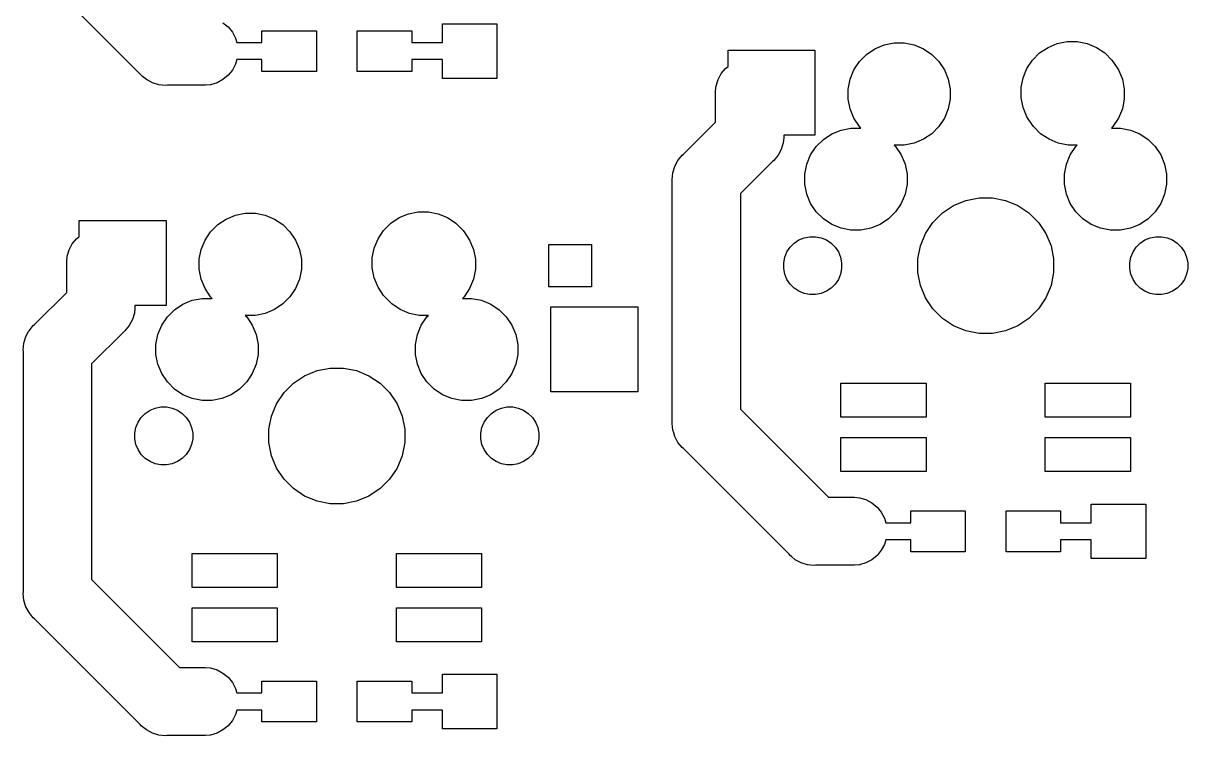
# Model space of a CAD drawing. Extents: x -9 to 124, y -88 to 15.
# Drawn here: x 28.9 to 63.08, y -82 to -61.08 of the extents above; entities that cross this region are included whole.
import ezdxf

# ---------------------------------------------------------------- set-up
doc = ezdxf.new("R2010")
doc.units = 0
doc.layers.add('BLACK', color=7, linetype='CONTINUOUS')

msp = doc.modelspace()

# ---------------------------------------------------------------- linework, layer by layer
at = {"layer": 'BLACK', "linetype": 'CONTINUOUS'}
for p, q in [((32.3268, -62.5724), (29.2276, -59.4732)), ((34.7583, -61.0645), (34.9105, -61.1895)), ((34.9105, -61.1895), (35.0355, -61.3417)), ((41.2, -61.65), (41.2, -61.1)), ((41.2, -61.1), (42.8, -61.1)), ((42.8, -61.1), (42.8, -62.7)), ((35.0355, -61.3417), (35.1283, -61.5155)), ((35.1283, -61.5155), (35.1692, -61.65)), ((35.9, -61.65), (35.9, -61.3)), ((35.9, -61.3), (37.5, -61.3)), ((37.5, -61.3), (37.5, -62.5)), ((38.7, -62.5), (38.7, -61.3)), ((38.7, -61.3), (40.3, -61.3)), ((40.3, -61.3), (40.3, -61.65)), ((35.1692, -61.65), (35.9, -61.65)), ((40.3, -61.65), (41.2, -61.65)), ((49.585, -62.3475), (49.585, -61.87)), ((49.585, -61.87), (52.135, -61.87)), ((52.135, -61.87), (52.135, -64.37)), ((53.6538, -61.9949), (53.8995, -61.8307)), ((53.8995, -61.8307), (54.1725, -61.7176)), ((54.1725, -61.7176), (54.4623, -61.66)), ((54.4623, -61.66), (54.7577, -61.66)), ((54.7577, -61.66), (55.0475, -61.7176)), ((55.0475, -61.7176), (55.3205, -61.8307)), ((55.3205, -61.8307), (55.5662, -61.9949)), ((58.7338, -61.9549), (58.9795, -61.7907)), ((58.9795, -61.7907), (59.2525, -61.6776)), ((59.2525, -61.6776), (59.5423, -61.62)), ((59.5423, -61.62), (59.8377, -61.62)), ((59.8377, -61.62), (60.1275, -61.6776)), ((60.1275, -61.6776), (60.4005, -61.7907)), ((60.4005, -61.7907), (60.6462, -61.9549)), ((35.1692, -62.15), (35.1283, -62.2845)), ((35.9, -62.15), (35.1692, -62.15)), ((35.9, -62.5), (35.9, -62.15)), ((41.2, -62.15), (40.3, -62.15)), ((40.3, -62.15), (40.3, -62.5)), ((41.2, -62.7), (41.2, -62.15)), ((53.2807, -62.4495), (53.4449, -62.2038)), ((53.4449, -62.2038), (53.6538, -61.9949)), ((55.5662, -61.9949), (55.7751, -62.2038)), ((55.7751, -62.2038), (55.9393, -62.4495)), ((58.3607, -62.4095), (58.5249, -62.1638)), ((58.5249, -62.1638), (58.7338, -61.9549)), ((60.6462, -61.9549), (60.8551, -62.1638)), ((60.8551, -62.1638), (60.8753, -62.1939)), ((60.8753, -62.1939), (60.8851, -62.2038)), ((60.8851, -62.2038), (61.0493, -62.4495)), ((35.0355, -62.4583), (34.9105, -62.6105)), ((35.1283, -62.2845), (35.0355, -62.4583)), ((37.5, -62.5), (35.9, -62.5)), ((40.3, -62.5), (38.7, -62.5)), ((49.3845, -62.5617), (49.5095, -62.4095)), ((49.5095, -62.4095), (49.585, -62.3475)), ((53.1676, -62.7225), (53.2807, -62.4495)), ((55.9393, -62.4495), (56.0524, -62.7225)), ((58.2476, -62.6825), (58.3607, -62.4095)), ((61.0493, -62.4495), (61.1624, -62.7225)), ((32.3581, -62.6105), (32.3268, -62.5724)), ((32.3963, -62.6418), (32.3581, -62.6105)), ((32.5104, -62.7355), (32.3963, -62.6418)), ((32.6841, -62.8283), (32.5104, -62.7355)), ((32.8726, -62.8855), (32.6841, -62.8283)), ((33.0686, -62.9048), (32.8726, -62.8855)), ((33.1178, -62.9), (33.0686, -62.9048)), ((34.2491, -62.9), (33.1178, -62.9)), ((34.396, -62.8855), (34.2491, -62.9)), ((34.5845, -62.8283), (34.396, -62.8855)), ((34.7583, -62.7355), (34.5845, -62.8283)), ((34.9105, -62.6105), (34.7583, -62.7355)), ((42.8, -62.7), (41.2, -62.7)), ((49.2345, -62.924), (49.2917, -62.7355)), ((49.2917, -62.7355), (49.3845, -62.5617)), ((53.11, -63.0123), (53.1676, -62.7225)), ((56.0524, -62.7225), (56.11, -63.0123)), ((58.19, -62.9723), (58.2476, -62.6825)), ((61.1624, -62.7225), (61.22, -63.0123)), ((49.22, -63.0709), (49.2345, -62.924)), ((49.22, -63.9858), (49.22, -63.0709)), ((53.11, -63.3077), (53.11, -63.0123)), ((56.11, -63.0123), (56.11, -63.3077)), ((58.19, -63.2677), (58.19, -62.9723)), ((61.22, -63.0123), (61.22, -63.3077)), ((53.1676, -63.5975), (53.11, -63.3077)), ((56.11, -63.3077), (56.0524, -63.5975)), ((58.2476, -63.5575), (58.19, -63.2677)), ((58.3607, -63.8305), (58.2476, -63.5575)), ((61.22, -63.3077), (61.1624, -63.5975)), ((53.2807, -63.8705), (53.1676, -63.5975)), ((53.4449, -64.1162), (53.2807, -63.8705)), ((55.9393, -63.8705), (55.7751, -64.1162)), ((56.0524, -63.5975), (55.9393, -63.8705)), ((58.5249, -64.0762), (58.3607, -63.8305)), ((61.0493, -63.8705), (60.8851, -64.1162)), ((61.1624, -63.5975), (61.0493, -63.8705)), ((48.2776, -64.9282), (49.22, -63.9858)), ((52.6295, -64.3307), (52.9025, -64.2176)), ((52.9025, -64.2176), (53.1923, -64.16)), ((53.1923, -64.16), (53.4877, -64.16)), ((53.4889, -64.1602), (53.4449, -64.1162)), ((53.4877, -64.16), (53.4889, -64.1602)), ((55.7751, -64.1162), (55.5662, -64.3251)), ((58.5347, -64.0861), (58.5249, -64.0762)), ((58.5549, -64.1162), (58.5347, -64.0861)), ((58.7638, -64.3251), (58.5549, -64.1162)), ((60.8851, -64.1162), (60.8413, -64.16)), ((60.8413, -64.16), (61.1077, -64.16)), ((61.1077, -64.16), (61.3975, -64.2176)), ((61.3975, -64.2176), (61.6705, -64.3307)), ((51.2055, -64.596), (51.1483, -64.7845)), ((51.22, -64.4491), (51.2055, -64.596)), ((51.2248, -64.4), (51.22, -64.4491)), ((51.22, -64.4491), (51.22, -64.4491)), ((52.135, -64.37), (51.2219, -64.37)), ((51.2219, -64.37), (51.2248, -64.4)), ((52.1749, -64.7038), (52.3838, -64.4949)), ((52.3838, -64.4949), (52.6295, -64.3307)), ((55.0475, -64.6024), (54.7577, -64.66)), ((55.3205, -64.4893), (55.0475, -64.6024)), ((55.5662, -64.3251), (55.3205, -64.4893)), ((59.0095, -64.4893), (58.7638, -64.3251)), ((59.2825, -64.6024), (59.0095, -64.4893)), ((59.5723, -64.66), (59.2825, -64.6024)), ((61.6705, -64.3307), (61.9162, -64.4949)), ((61.9162, -64.4949), (62.1251, -64.7038)), ((48.2395, -64.9595), (48.2776, -64.9282)), ((51.1483, -64.7845), (51.0555, -64.9583)), ((51.8976, -65.2225), (52.0107, -64.9495)), ((52.0107, -64.9495), (52.1749, -64.7038)), ((54.4623, -64.66), (54.4611, -64.6598)), ((54.4611, -64.6598), (54.5051, -64.7038)), ((54.7577, -64.66), (54.4623, -64.66)), ((54.5051, -64.7038), (54.6693, -64.9495)), ((54.6693, -64.9495), (54.7824, -65.2225)), ((59.5176, -65.2225), (59.6307, -64.9495)), ((59.8387, -64.66), (59.5723, -64.66)), ((59.6307, -64.9495), (59.7949, -64.7038)), ((59.7949, -64.7038), (59.8387, -64.66)), ((62.1251, -64.7038), (62.2893, -64.9495)), ((62.2893, -64.9495), (62.4024, -65.2225)), ((47.9645, -65.474), (48.0217, -65.2855)), ((48.0217, -65.2855), (48.0762, -65.1834)), ((48.0762, -65.1834), (48.1145, -65.1117)), ((48.1145, -65.1117), (48.2395, -64.9595)), ((50.8924, -65.1418), (49.95, -66.0842)), ((50.9305, -65.1105), (50.8924, -65.1418)), ((51.0555, -64.9583), (50.9305, -65.1105)), ((51.84, -65.5123), (51.8976, -65.2225)), ((54.7824, -65.2225), (54.84, -65.5123)), ((59.46, -65.5123), (59.5176, -65.2225)), ((62.4024, -65.2225), (62.46, -65.5123)), ((47.9452, -65.67), (47.9645, -65.474)), ((51.84, -65.8077), (51.84, -65.5123)), ((54.84, -65.5123), (54.84, -65.8077)), ((59.46, -65.8077), (59.46, -65.5123)), ((62.46, -65.5123), (62.46, -65.8077)), ((47.95, -65.7191), (47.9452, -65.67)), ((47.95, -68.3441), (47.95, -65.7191)), ((51.8976, -66.0975), (51.84, -65.8077)), ((54.84, -65.8077), (54.7824, -66.0975)), ((59.5176, -66.0975), (59.46, -65.8077)), ((62.46, -65.8077), (62.4024, -66.0975)), ((49.95, -66.0842), (49.95, -72.4172)), ((52.0107, -66.3705), (51.8976, -66.0975)), ((54.7824, -66.0975), (54.6693, -66.3705)), ((56.2055, -66.433), (56.5684, -66.2827)), ((56.5684, -66.2827), (56.9536, -66.2061)), ((56.9536, -66.2061), (57.3464, -66.2061)), ((57.3464, -66.2061), (57.7316, -66.2827)), ((57.7316, -66.2827), (58.0945, -66.433)), ((59.6307, -66.3705), (59.5176, -66.0975)), ((62.4024, -66.0975), (62.2893, -66.3705)), ((35.1225, -66.7176), (35.4123, -66.66)), ((35.4123, -66.66), (35.7077, -66.66)), ((35.7077, -66.66), (35.9975, -66.7176)), ((40.2025, -66.6776), (40.4923, -66.62)), ((40.4923, -66.62), (40.7877, -66.62)), ((40.7877, -66.62), (41.0775, -66.6776)), ((52.1749, -66.6162), (52.0107, -66.3705)), ((52.3838, -66.8251), (52.1749, -66.6162)), ((54.5051, -66.6162), (54.2962, -66.8251)), ((54.6693, -66.3705), (54.5051, -66.6162)), ((55.6012, -66.929), (55.879, -66.6512)), ((55.879, -66.6512), (56.2055, -66.433)), ((58.0945, -66.433), (58.421, -66.6512)), ((58.421, -66.6512), (58.6988, -66.929)), ((59.7949, -66.6162), (59.6307, -66.3705)), ((60.0038, -66.8251), (59.7949, -66.6162)), ((62.1251, -66.6162), (61.9162, -66.8251)), ((62.2893, -66.3705), (62.1251, -66.6162)), ((30.535, -67.3475), (30.535, -66.87)), ((30.535, -66.87), (33.085, -66.87)), ((33.085, -66.87), (33.085, -69.37)), ((34.3949, -67.2038), (34.6038, -66.9949)), ((34.6038, -66.9949), (34.8495, -66.8307)), ((34.8495, -66.8307), (35.1225, -66.7176)), ((35.9975, -66.7176), (36.2705, -66.8307)), ((36.2705, -66.8307), (36.5162, -66.9949)), ((36.5162, -66.9949), (36.7251, -67.2038)), ((39.4749, -67.1638), (39.6838, -66.9549)), ((39.6838, -66.9549), (39.9295, -66.7907)), ((39.9295, -66.7907), (40.2025, -66.6776)), ((41.0775, -66.6776), (41.3505, -66.7907)), ((41.3505, -66.7907), (41.5962, -66.9549)), ((41.5962, -66.9549), (41.8051, -67.1638)), ((52.6295, -66.9893), (52.3838, -66.8251)), ((52.9025, -67.1024), (52.6295, -66.9893)), ((54.0505, -66.9893), (53.7775, -67.1024)), ((54.2962, -66.8251), (54.0505, -66.9893)), ((55.383, -67.2555), (55.6012, -66.929)), ((58.6988, -66.929), (58.917, -67.2555)), ((60.2495, -66.9893), (60.0038, -66.8251)), ((60.5225, -67.1024), (60.2495, -66.9893)), ((61.6705, -66.9893), (61.3975, -67.1024)), ((61.9162, -66.8251), (61.6705, -66.9893)), ((34.2307, -67.4495), (34.3949, -67.2038)), ((36.7251, -67.2038), (36.8893, -67.4495)), ((39.3107, -67.4095), (39.4749, -67.1638)), ((41.8051, -67.1638), (41.8253, -67.1939)), ((41.8253, -67.1939), (41.8351, -67.2038)), ((41.8351, -67.2038), (41.9993, -67.4495)), ((53.1923, -67.16), (52.9025, -67.1024)), ((53.4877, -67.16), (53.1923, -67.16)), ((53.7775, -67.1024), (53.4877, -67.16)), ((55.2327, -67.6184), (55.383, -67.2555)), ((58.917, -67.2555), (59.0673, -67.6184)), ((60.8123, -67.16), (60.5225, -67.1024)), ((61.1077, -67.16), (60.8123, -67.16)), ((61.3975, -67.1024), (61.1077, -67.16)), ((30.2417, -67.7355), (30.3345, -67.5617)), ((30.3345, -67.5617), (30.4595, -67.4095)), ((30.4595, -67.4095), (30.535, -67.3475)), ((34.1176, -67.7225), (34.2307, -67.4495)), ((36.8893, -67.4495), (37.0024, -67.7225)), ((39.14, -67.9723), (39.1976, -67.6825)), ((39.1976, -67.6825), (39.3107, -67.4095)), ((41.9993, -67.4495), (42.1124, -67.7225)), ((44.325, -68.825), (44.325, -67.575)), ((44.325, -67.575), (45.575, -67.575)), ((45.575, -67.575), (45.575, -68.825)), ((51.3159, -67.7969), (51.4091, -67.6576)), ((51.4091, -67.6576), (51.5276, -67.5391)), ((51.5276, -67.5391), (51.6669, -67.4459)), ((51.6669, -67.4459), (51.8218, -67.3818)), ((51.8218, -67.3818), (51.9862, -67.3491)), ((51.9862, -67.3491), (52.1538, -67.3491)), ((52.1538, -67.3491), (52.3182, -67.3818)), ((52.3182, -67.3818), (52.4731, -67.4459)), ((52.4731, -67.4459), (52.6124, -67.5391)), ((52.6124, -67.5391), (52.7309, -67.6576)), ((52.7309, -67.6576), (52.8241, -67.7969)), ((55.1561, -68.0036), (55.2327, -67.6184)), ((59.0673, -67.6184), (59.1439, -68.0036)), ((61.4759, -67.7969), (61.5691, -67.6576)), ((61.5691, -67.6576), (61.6876, -67.5391)), ((61.6876, -67.5391), (61.8269, -67.4459)), ((61.8269, -67.4459), (61.9818, -67.3818)), ((61.9818, -67.3818), (62.1462, -67.3491)), ((62.1462, -67.3491), (62.3138, -67.3491)), ((62.3138, -67.3491), (62.4782, -67.3818)), ((62.4782, -67.3818), (62.6331, -67.4459)), ((62.6331, -67.4459), (62.7724, -67.5391)), ((62.7724, -67.5391), (62.8909, -67.6576)), ((62.8909, -67.6576), (62.9841, -67.7969)), ((30.17, -68.0709), (30.1845, -67.924)), ((30.1845, -67.924), (30.2417, -67.7355)), ((34.06, -68.0123), (34.1176, -67.7225)), ((34.06, -68.3077), (34.06, -68.0123)), ((37.0024, -67.7225), (37.06, -68.0123)), ((37.06, -68.0123), (37.06, -68.3077)), ((39.14, -68.2677), (39.14, -67.9723)), ((42.1124, -67.7225), (42.17, -68.0123)), ((42.17, -68.0123), (42.17, -68.3077)), ((51.2191, -68.1162), (51.2518, -67.9518)), ((51.2518, -67.9518), (51.3159, -67.7969)), ((52.8241, -67.7969), (52.8882, -67.9518)), ((52.8882, -67.9518), (52.9209, -68.1162)), ((55.1561, -68.3964), (55.1561, -68.0036)), ((59.1439, -68.0036), (59.1439, -68.3964)), ((61.3791, -68.1162), (61.4118, -67.9518)), ((61.4118, -67.9518), (61.4759, -67.7969)), ((62.9841, -67.7969), (63.0482, -67.9518)), ((63.0482, -67.9518), (63.0809, -68.1162)), ((30.17, -68.9858), (30.17, -68.0709)), ((34.1176, -68.5975), (34.06, -68.3077)), ((37.06, -68.3077), (37.0024, -68.5975)), ((39.1976, -68.5575), (39.14, -68.2677)), ((42.17, -68.3077), (42.1124, -68.5975)), ((47.95, -72.7822), (47.95, -68.3441)), ((47.95, -68.3441), (47.95, -68.3441)), ((51.2191, -68.2838), (51.2191, -68.1162)), ((51.2518, -68.4482), (51.2191, -68.2838)), ((52.9209, -68.2838), (52.8882, -68.4482)), ((52.9209, -68.1162), (52.9209, -68.2838)), ((61.3791, -68.2838), (61.3791, -68.1162)), ((61.4118, -68.4482), (61.3791, -68.2838)), ((63.0809, -68.2838), (63.0482, -68.4482)), ((63.0809, -68.1162), (63.0809, -68.2838)), ((34.2307, -68.8705), (34.1176, -68.5975)), ((37.0024, -68.5975), (36.8893, -68.8705)), ((39.3107, -68.8305), (39.1976, -68.5575)), ((42.1124, -68.5975), (41.9993, -68.8705)), ((51.3159, -68.6031), (51.2518, -68.4482)), ((51.4091, -68.7424), (51.3159, -68.6031)), ((52.8241, -68.6031), (52.7309, -68.7424)), ((52.8882, -68.4482), (52.8241, -68.6031)), ((55.2327, -68.7816), (55.1561, -68.3964)), ((59.1439, -68.3964), (59.0673, -68.7816)), ((61.4759, -68.6031), (61.4118, -68.4482)), ((61.5691, -68.7424), (61.4759, -68.6031)), ((62.9841, -68.6031), (62.8909, -68.7424)), ((63.0482, -68.4482), (62.9841, -68.6031)), ((29.2276, -69.9282), (30.17, -68.9858)), ((34.3949, -69.1162), (34.2307, -68.8705)), ((36.8893, -68.8705), (36.7251, -69.1162)), ((39.4749, -69.0762), (39.3107, -68.8305)), ((41.9993, -68.8705), (41.8351, -69.1162)), ((45.575, -68.825), (44.325, -68.825)), ((51.5276, -68.8609), (51.4091, -68.7424)), ((51.6669, -68.9541), (51.5276, -68.8609)), ((51.8218, -69.0182), (51.6669, -68.9541)), ((51.9862, -69.0509), (51.8218, -69.0182)), ((52.1538, -69.0509), (51.9862, -69.0509)), ((52.3182, -69.0182), (52.1538, -69.0509)), ((52.4731, -68.9541), (52.3182, -69.0182)), ((52.6124, -68.8609), (52.4731, -68.9541)), ((52.7309, -68.7424), (52.6124, -68.8609)), ((55.383, -69.1445), (55.2327, -68.7816)), ((59.0673, -68.7816), (58.917, -69.1445)), ((61.6876, -68.8609), (61.5691, -68.7424)), ((61.8269, -68.9541), (61.6876, -68.8609)), ((61.9818, -69.0182), (61.8269, -68.9541)), ((62.1462, -69.0509), (61.9818, -69.0182)), ((62.3138, -69.0509), (62.1462, -69.0509)), ((62.4782, -69.0182), (62.3138, -69.0509)), ((62.6331, -68.9541), (62.4782, -69.0182)), ((62.7724, -68.8609), (62.6331, -68.9541)), ((62.8909, -68.7424), (62.7724, -68.8609)), ((33.085, -69.37), (32.1719, -69.37)), ((32.1719, -69.37), (32.1748, -69.4)), ((33.3338, -69.4949), (33.5795, -69.3307)), ((33.5795, -69.3307), (33.8525, -69.2176)), ((33.8525, -69.2176), (34.1423, -69.16)), ((34.1423, -69.16), (34.4377, -69.16)), ((34.4389, -69.1602), (34.3949, -69.1162)), ((34.4377, -69.16), (34.4389, -69.1602)), ((36.5162, -69.3251), (36.2705, -69.4893)), ((36.7251, -69.1162), (36.5162, -69.3251)), ((39.4847, -69.0861), (39.4749, -69.0762)), ((39.5049, -69.1162), (39.4847, -69.0861)), ((39.7138, -69.3251), (39.5049, -69.1162)), ((39.9595, -69.4893), (39.7138, -69.3251)), ((41.8351, -69.1162), (41.7913, -69.16)), ((41.7913, -69.16), (42.0577, -69.16)), ((42.0577, -69.16), (42.3475, -69.2176)), ((42.3475, -69.2176), (42.6205, -69.3307)), ((42.6205, -69.3307), (42.8662, -69.4949)), ((55.6012, -69.471), (55.383, -69.1445)), ((58.917, -69.1445), (58.6988, -69.471)), ((32.1555, -69.596), (32.0983, -69.7845)), ((32.17, -69.4491), (32.1555, -69.596)), ((32.1748, -69.4), (32.17, -69.4491)), ((32.17, -69.4491), (32.17, -69.4491)), ((32.9607, -69.9495), (33.1249, -69.7038)), ((33.1249, -69.7038), (33.3338, -69.4949)), ((35.4123, -69.66), (35.4111, -69.6598)), ((35.4111, -69.6598), (35.4551, -69.7038)), ((35.7077, -69.66), (35.4123, -69.66)), ((35.4551, -69.7038), (35.6193, -69.9495)), ((35.9975, -69.6024), (35.7077, -69.66)), ((36.2705, -69.4893), (35.9975, -69.6024)), ((40.2325, -69.6024), (39.9595, -69.4893)), ((40.5223, -69.66), (40.2325, -69.6024)), ((40.7887, -69.66), (40.5223, -69.66)), ((40.5807, -69.9495), (40.7449, -69.7038)), ((40.7449, -69.7038), (40.7887, -69.66)), ((42.8662, -69.4949), (43.0751, -69.7038)), ((43.0751, -69.7038), (43.2393, -69.9495)), ((44.385, -71.91), (44.385, -69.41)), ((44.385, -69.41), (46.935, -69.41)), ((46.935, -69.41), (46.935, -71.91)), ((55.879, -69.7488), (55.6012, -69.471)), ((58.6988, -69.471), (58.421, -69.7488)), ((29.0645, -70.1117), (29.1895, -69.9595)), ((29.1895, -69.9595), (29.2276, -69.9282)), ((32.0055, -69.9583), (31.8805, -70.1105)), ((32.0983, -69.7845), (32.0055, -69.9583)), ((32.8476, -70.2225), (32.9607, -69.9495)), ((35.6193, -69.9495), (35.7324, -70.2225)), ((40.4676, -70.2225), (40.5807, -69.9495)), ((43.2393, -69.9495), (43.3524, -70.2225)), ((56.2055, -69.967), (55.879, -69.7488)), ((56.5684, -70.1173), (56.2055, -69.967)), ((58.0945, -69.967), (57.7316, -70.1173)), ((58.421, -69.7488), (58.0945, -69.967)), ((28.9145, -70.474), (28.9717, -70.2855)), ((28.9717, -70.2855), (29.0524, -70.1345)), ((29.0524, -70.1345), (29.0645, -70.1117)), ((31.8424, -70.1418), (30.9, -71.0842)), ((31.8805, -70.1105), (31.8424, -70.1418)), ((32.79, -70.5123), (32.8476, -70.2225)), ((35.7324, -70.2225), (35.79, -70.5123)), ((40.41, -70.5123), (40.4676, -70.2225)), ((43.3524, -70.2225), (43.41, -70.5123)), ((56.9536, -70.1939), (56.5684, -70.1173)), ((57.3464, -70.1939), (56.9536, -70.1939)), ((57.7316, -70.1173), (57.3464, -70.1939)), ((28.8952, -70.67), (28.9145, -70.474)), ((28.9, -70.7191), (28.8952, -70.67)), ((28.9, -73.3441), (28.9, -70.7191)), ((32.79, -70.8077), (32.79, -70.5123)), ((35.79, -70.5123), (35.79, -70.8077)), ((40.41, -70.8077), (40.41, -70.5123)), ((43.41, -70.5123), (43.41, -70.8077)), ((30.9, -71.0842), (30.9, -77.4172)), ((32.8476, -71.0975), (32.79, -70.8077)), ((32.9607, -71.3705), (32.8476, -71.0975)), ((35.7324, -71.0975), (35.6193, -71.3705)), ((35.79, -70.8077), (35.7324, -71.0975)), ((40.4676, -71.0975), (40.41, -70.8077)), ((40.5807, -71.3705), (40.4676, -71.0975)), ((43.3524, -71.0975), (43.2393, -71.3705)), ((43.41, -70.8077), (43.3524, -71.0975)), ((33.1249, -71.6162), (32.9607, -71.3705)), ((35.6193, -71.3705), (35.4551, -71.6162)), ((36.829, -71.6512), (37.1555, -71.433)), ((37.1555, -71.433), (37.5184, -71.2827)), ((37.5184, -71.2827), (37.9036, -71.2061)), ((37.9036, -71.2061), (38.2964, -71.2061)), ((38.2964, -71.2061), (38.6816, -71.2827)), ((38.6816, -71.2827), (39.0445, -71.433)), ((39.0445, -71.433), (39.371, -71.6512)), ((40.7449, -71.6162), (40.5807, -71.3705)), ((43.2393, -71.3705), (43.0751, -71.6162)), ((33.3338, -71.8251), (33.1249, -71.6162)), ((35.4551, -71.6162), (35.2462, -71.8251)), ((36.5512, -71.929), (36.829, -71.6512)), ((39.371, -71.6512), (39.6488, -71.929)), ((40.9538, -71.8251), (40.7449, -71.6162)), ((43.0751, -71.6162), (42.8662, -71.8251)), ((52.9, -72.65), (52.9, -71.65)), ((52.9, -71.65), (55.4, -71.65)), ((55.4, -71.65), (55.4, -72.65)), ((58.9, -72.65), (58.9, -71.65)), ((58.9, -71.65), (61.4, -71.65)), ((61.4, -71.65), (61.4, -72.65)), ((33.5795, -71.9893), (33.3338, -71.8251)), ((33.8525, -72.1024), (33.5795, -71.9893)), ((34.1423, -72.16), (33.8525, -72.1024)), ((34.7275, -72.1024), (34.4377, -72.16)), ((35.0005, -71.9893), (34.7275, -72.1024)), ((35.2462, -71.8251), (35.0005, -71.9893)), ((36.333, -72.2555), (36.5512, -71.929)), ((39.6488, -71.929), (39.867, -72.2555)), ((41.1995, -71.9893), (40.9538, -71.8251)), ((41.4725, -72.1024), (41.1995, -71.9893)), ((41.7623, -72.16), (41.4725, -72.1024)), ((42.3475, -72.1024), (42.0577, -72.16)), ((42.6205, -71.9893), (42.3475, -72.1024)), ((42.8662, -71.8251), (42.6205, -71.9893)), ((46.935, -71.91), (44.385, -71.91)), ((32.4776, -72.5391), (32.6169, -72.4459)), ((32.6169, -72.4459), (32.7718, -72.3818)), ((32.7718, -72.3818), (32.9362, -72.3491)), ((32.9362, -72.3491), (33.1038, -72.3491)), ((33.1038, -72.3491), (33.2682, -72.3818)), ((33.2682, -72.3818), (33.4231, -72.4459)), ((33.4231, -72.4459), (33.5624, -72.5391)), ((34.4377, -72.16), (34.1423, -72.16)), ((36.1827, -72.6184), (36.333, -72.2555)), ((39.867, -72.2555), (40.0173, -72.6184)), ((42.0577, -72.16), (41.7623, -72.16)), ((42.6376, -72.5391), (42.7769, -72.4459)), ((42.7769, -72.4459), (42.9318, -72.3818)), ((42.9318, -72.3818), (43.0962, -72.3491)), ((43.0962, -72.3491), (43.2638, -72.3491)), ((43.2638, -72.3491), (43.4282, -72.3818)), ((43.4282, -72.3818), (43.5831, -72.4459)), ((43.5831, -72.4459), (43.7224, -72.5391)), ((49.95, -72.4172), (52.5328, -75)), ((32.2018, -72.9518), (32.2659, -72.7969)), ((32.2659, -72.7969), (32.3591, -72.6576)), ((32.3591, -72.6576), (32.4776, -72.5391)), ((33.5624, -72.5391), (33.6809, -72.6576)), ((33.6809, -72.6576), (33.7741, -72.7969)), ((33.7741, -72.7969), (33.8382, -72.9518)), ((36.1061, -73.0036), (36.1827, -72.6184)), ((40.0173, -72.6184), (40.0939, -73.0036)), ((42.3618, -72.9518), (42.4259, -72.7969)), ((42.4259, -72.7969), (42.5191, -72.6576)), ((42.5191, -72.6576), (42.6376, -72.5391)), ((43.7224, -72.5391), (43.8409, -72.6576)), ((43.8409, -72.6576), (43.9341, -72.7969)), ((43.9341, -72.7969), (43.9982, -72.9518)), ((47.9452, -72.8314), (47.95, -72.7822)), ((55.4, -72.65), (52.9, -72.65)), ((61.4, -72.65), (58.9, -72.65)), ((32.1691, -73.1162), (32.2018, -72.9518)), ((32.1691, -73.2838), (32.1691, -73.1162)), ((33.8382, -72.9518), (33.8709, -73.1162)), ((33.8709, -73.1162), (33.8709, -73.2838)), ((36.1061, -73.3964), (36.1061, -73.0036)), ((40.0939, -73.0036), (40.0939, -73.3964)), ((42.3291, -73.1162), (42.3618, -72.9518)), ((42.3291, -73.2838), (42.3291, -73.1162)), ((43.9982, -72.9518), (44.0309, -73.1162)), ((44.0309, -73.1162), (44.0309, -73.2838)), ((47.9645, -73.0274), (47.9452, -72.8314)), ((47.9901, -73.1117), (47.9645, -73.0274)), ((48.0217, -73.2159), (47.9901, -73.1117)), ((28.9, -77.7822), (28.9, -73.3441)), ((28.9, -73.3441), (28.9, -73.3441)), ((32.2018, -73.4482), (32.1691, -73.2838)), ((32.2659, -73.6031), (32.2018, -73.4482)), ((33.8382, -73.4482), (33.7741, -73.6031)), ((33.8709, -73.2838), (33.8382, -73.4482)), ((36.1827, -73.7816), (36.1061, -73.3964)), ((40.0939, -73.3964), (40.0173, -73.7816)), ((42.3618, -73.4482), (42.3291, -73.2838)), ((42.4259, -73.6031), (42.3618, -73.4482)), ((43.9982, -73.4482), (43.9341, -73.6031)), ((44.0309, -73.2838), (43.9982, -73.4482)), ((48.1145, -73.3896), (48.0217, -73.2159)), ((48.2395, -73.5419), (48.1145, -73.3896)), ((52.9, -74.25), (52.9, -73.25)), ((52.9, -73.25), (55.4, -73.25)), ((55.4, -73.25), (55.4, -74.25)), ((58.9, -74.25), (58.9, -73.25)), ((58.9, -73.25), (61.4, -73.25)), ((61.4, -73.25), (61.4, -74.25)), ((32.3591, -73.7424), (32.2659, -73.6031)), ((32.4776, -73.8609), (32.3591, -73.7424)), ((33.6809, -73.7424), (33.5624, -73.8609)), ((33.7741, -73.6031), (33.6809, -73.7424)), ((36.333, -74.1445), (36.1827, -73.7816)), ((40.0173, -73.7816), (39.867, -74.1445)), ((42.5191, -73.7424), (42.4259, -73.6031)), ((42.6376, -73.8609), (42.5191, -73.7424)), ((43.8409, -73.7424), (43.7224, -73.8609)), ((43.9341, -73.6031), (43.8409, -73.7424)), ((48.2776, -73.5732), (48.2395, -73.5419)), ((51.3768, -76.6724), (48.2776, -73.5732)), ((32.6169, -73.9541), (32.4776, -73.8609)), ((32.7718, -74.0182), (32.6169, -73.9541)), ((32.9362, -74.0509), (32.7718, -74.0182)), ((33.1038, -74.0509), (32.9362, -74.0509)), ((33.2682, -74.0182), (33.1038, -74.0509)), ((33.4231, -73.9541), (33.2682, -74.0182)), ((33.5624, -73.8609), (33.4231, -73.9541)), ((36.5512, -74.471), (36.333, -74.1445)), ((39.867, -74.1445), (39.6488, -74.471)), ((42.7769, -73.9541), (42.6376, -73.8609)), ((42.9318, -74.0182), (42.7769, -73.9541)), ((43.0962, -74.0509), (42.9318, -74.0182)), ((43.2638, -74.0509), (43.0962, -74.0509)), ((43.4282, -74.0182), (43.2638, -74.0509)), ((43.5831, -73.9541), (43.4282, -74.0182)), ((43.7224, -73.8609), (43.5831, -73.9541)), ((36.829, -74.7488), (36.5512, -74.471)), ((39.6488, -74.471), (39.371, -74.7488)), ((55.4, -74.25), (52.9, -74.25)), ((61.4, -74.25), (58.9, -74.25)), ((37.1555, -74.967), (36.829, -74.7488)), ((39.371, -74.7488), (39.0445, -74.967)), ((37.5184, -75.1173), (37.1555, -74.967)), ((37.9036, -75.1939), (37.5184, -75.1173)), ((38.2964, -75.1939), (37.9036, -75.1939)), ((38.6816, -75.1173), (38.2964, -75.1939)), ((39.0445, -74.967), (38.6816, -75.1173)), ((52.5328, -75), (53.2991, -75)), ((53.2991, -75), (53.446, -75.0145)), ((53.446, -75.0145), (53.6345, -75.0717)), ((53.6345, -75.0717), (53.8083, -75.1645)), ((53.8083, -75.1645), (53.9605, -75.2895)), ((60.25, -75.75), (60.25, -75.2)), ((60.25, -75.2), (61.85, -75.2)), ((61.85, -75.2), (61.85, -76.8)), ((53.9605, -75.2895), (54.0855, -75.4417)), ((54.0855, -75.4417), (54.1783, -75.6155)), ((54.95, -75.75), (54.95, -75.4)), ((54.95, -75.4), (56.55, -75.4)), ((56.55, -75.4), (56.55, -76.6)), ((57.75, -76.6), (57.75, -75.4)), ((57.75, -75.4), (59.35, -75.4)), ((59.35, -75.4), (59.35, -75.75)), ((54.1783, -75.6155), (54.2192, -75.75)), ((54.2192, -75.75), (54.95, -75.75)), ((59.35, -75.75), (60.25, -75.75)), ((54.0855, -76.5583), (53.9605, -76.7105)), ((54.1783, -76.3845), (54.0855, -76.5583)), ((54.2192, -76.25), (54.1783, -76.3845)), ((54.95, -76.25), (54.2192, -76.25)), ((54.95, -76.6), (54.95, -76.25)), ((60.25, -76.25), (59.35, -76.25)), ((59.35, -76.25), (59.35, -76.6)), ((60.25, -76.8), (60.25, -76.25)), ((33.85, -77.65), (33.85, -76.65)), ((33.85, -76.65), (36.35, -76.65)), ((36.35, -76.65), (36.35, -77.65)), ((39.85, -77.65), (39.85, -76.65)), ((39.85, -76.65), (42.35, -76.65)), ((42.35, -76.65), (42.35, -77.65)), ((51.4081, -76.7105), (51.3768, -76.6724)), ((51.4463, -76.7418), (51.4081, -76.7105)), ((51.5604, -76.8355), (51.4463, -76.7418)), ((51.7341, -76.9283), (51.5604, -76.8355)), ((53.8083, -76.8355), (53.6345, -76.9283)), ((53.9605, -76.7105), (53.8083, -76.8355)), ((56.55, -76.6), (54.95, -76.6)), ((59.35, -76.6), (57.75, -76.6)), ((61.85, -76.8), (60.25, -76.8)), ((51.9226, -76.9855), (51.7341, -76.9283)), ((52.1186, -77.0048), (51.9226, -76.9855)), ((52.1677, -77), (52.1186, -77.0048)), ((53.2991, -77), (52.1677, -77)), ((53.446, -76.9855), (53.2991, -77)), ((53.6345, -76.9283), (53.446, -76.9855)), ((30.9, -77.4172), (33.4828, -80)), ((28.8952, -77.8314), (28.9, -77.7822)), ((28.9145, -78.0274), (28.8952, -77.8314)), ((36.35, -77.65), (33.85, -77.65)), ((42.35, -77.65), (39.85, -77.65)), ((28.9547, -78.16), (28.9145, -78.0274)), ((28.9717, -78.2159), (28.9547, -78.16)), ((29.0645, -78.3896), (28.9717, -78.2159)), ((33.85, -79.25), (33.85, -78.25)), ((33.85, -78.25), (36.35, -78.25)), ((36.35, -78.25), (36.35, -79.25)), ((39.85, -79.25), (39.85, -78.25)), ((39.85, -78.25), (42.35, -78.25)), ((42.35, -78.25), (42.35, -79.25)), ((29.1895, -78.5419), (29.0645, -78.3896)), ((29.2276, -78.5732), (29.1895, -78.5419)), ((32.3268, -81.6724), (29.2276, -78.5732)), ((36.35, -79.25), (33.85, -79.25)), ((42.35, -79.25), (39.85, -79.25)), ((33.4828, -80), (34.2491, -80)), ((34.2491, -80), (34.396, -80.0145)), ((34.396, -80.0145), (34.5845, -80.0717)), ((34.5845, -80.0717), (34.7583, -80.1645)), ((34.7583, -80.1645), (34.9105, -80.2895)), ((34.9105, -80.2895), (35.0355, -80.4417)), ((41.2, -80.75), (41.2, -80.2)), ((41.2, -80.2), (42.8, -80.2)), ((42.8, -80.2), (42.8, -81.8)), ((35.0355, -80.4417), (35.1283, -80.6155)), ((35.1283, -80.6155), (35.1692, -80.75)), ((35.9, -80.75), (35.9, -80.4)), ((35.9, -80.4), (37.5, -80.4)), ((37.5, -80.4), (37.5, -81.6)), ((38.7, -81.6), (38.7, -80.4)), ((38.7, -80.4), (40.3, -80.4)), ((40.3, -80.4), (40.3, -80.75)), ((35.1692, -80.75), (35.9, -80.75)), ((40.3, -80.75), (41.2, -80.75)), ((35.1692, -81.25), (35.1283, -81.3845)), ((35.9, -81.25), (35.1692, -81.25)), ((35.9, -81.6), (35.9, -81.25)), ((41.2, -81.25), (40.3, -81.25)), ((40.3, -81.25), (40.3, -81.6)), ((41.2, -81.8), (41.2, -81.25)), ((32.3581, -81.7105), (32.3268, -81.6724)), ((35.0355, -81.5583), (34.9105, -81.7105)), ((35.1283, -81.3845), (35.0355, -81.5583)), ((37.5, -81.6), (35.9, -81.6)), ((40.3, -81.6), (38.7, -81.6)), ((32.3963, -81.7418), (32.3581, -81.7105)), ((32.5104, -81.8355), (32.3963, -81.7418)), ((32.6841, -81.9283), (32.5104, -81.8355)), ((32.8726, -81.9855), (32.6841, -81.9283)), ((33.0686, -82.0048), (32.8726, -81.9855)), ((33.1178, -82), (33.0686, -82.0048)), ((34.2491, -82), (33.1178, -82)), ((34.396, -81.9855), (34.2491, -82)), ((34.5845, -81.9283), (34.396, -81.9855)), ((34.7583, -81.8355), (34.5845, -81.9283)), ((34.9105, -81.7105), (34.7583, -81.8355)), ((42.8, -81.8), (41.2, -81.8))]:
    msp.add_line(p, q, dxfattribs=at)

doc.saveas('drawing.dxf')
